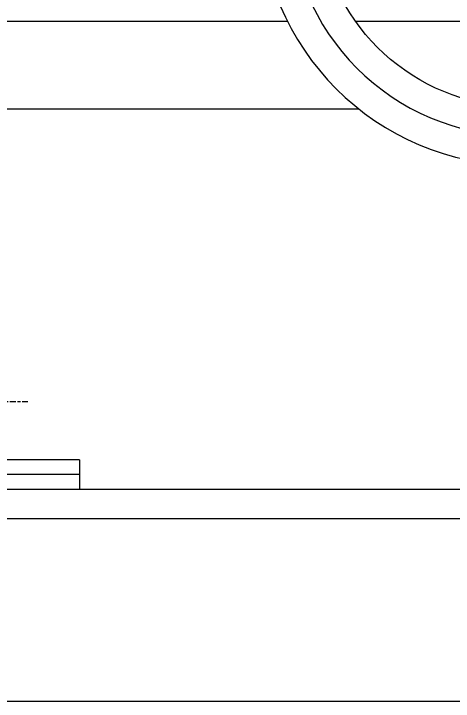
# Model space of a CAD drawing. Extents: x 273215 to 281797, y -454106 to -451256.
# Drawn here: x 279840.26 to 279865.44, y -452336.27 to -452296.92 of the extents above; entities that cross this region are included whole.
import ezdxf

# ---------------------------------------------------------------- set-up
doc = ezdxf.new("R2010")
doc.units = 0
doc.header["$MEASUREMENT"] = 0
doc.linetypes.add('Center', pattern=[4, 1, -0.5, 2, -0.5])
for name, color, linetype in [('aks1', 9, 'Center'), ('MIMARI', 1, 'CONTINUOUS'), ('SOĞUK SU', 3, 'CONTINUOUS')]:
    doc.layers.add(name, color=color, linetype=linetype)

# ---------------------------------------------------------------- blocks, each defined once
blk = doc.blocks.new('ASANSÖRKAİDESİ')
at = {"layer": 'aks1', "color": 1, "ltscale": 0.2}
blk.add_line((99.998, 23.007), (65.624, 23.007), dxfattribs=at)
at = {"layer": 'MIMARI'}
for p, q in [((43.318, 49.007), (33, 49.007)), ((111.396, 49.007), (47.968, 49.007)), ((103.396, 43.007), (43.089, 43.007)), ((62.196, 19.007), (68.196, 19.007)), ((62.196, 19.007), (62.196, 17.007)), ((62.196, 18.007), (69.196, 18.007)), ((71.004, 17.007), (-1, 17.007)), ((72.607, 15.007), (-1, 15.007)), ((111.396, 2.507), (-1, 2.507))]:
    blk.add_line(p, q, dxfattribs=at)
for radius in [17.86, 15.86]:
    blk.add_circle((32, 57.007), radius, dxfattribs=at)
blk.add_arc((32, 57.007), 13.86, 274.1376, 355.8624, dxfattribs=at)

msp = doc.modelspace()

# ---------------------------------------------------------------- block references
at = {"layer": 'SOĞUK SU', "color": 7, "lineweight": 15, "xscale": -0.8372159999853466, "yscale": 0.8372160000144504, "zscale": 0.8372159999999993}
msp.add_blockref('ASANSÖRKAİDESİ', (279896.104, -452338.367), dxfattribs=at)

doc.saveas('drawing.dxf')
